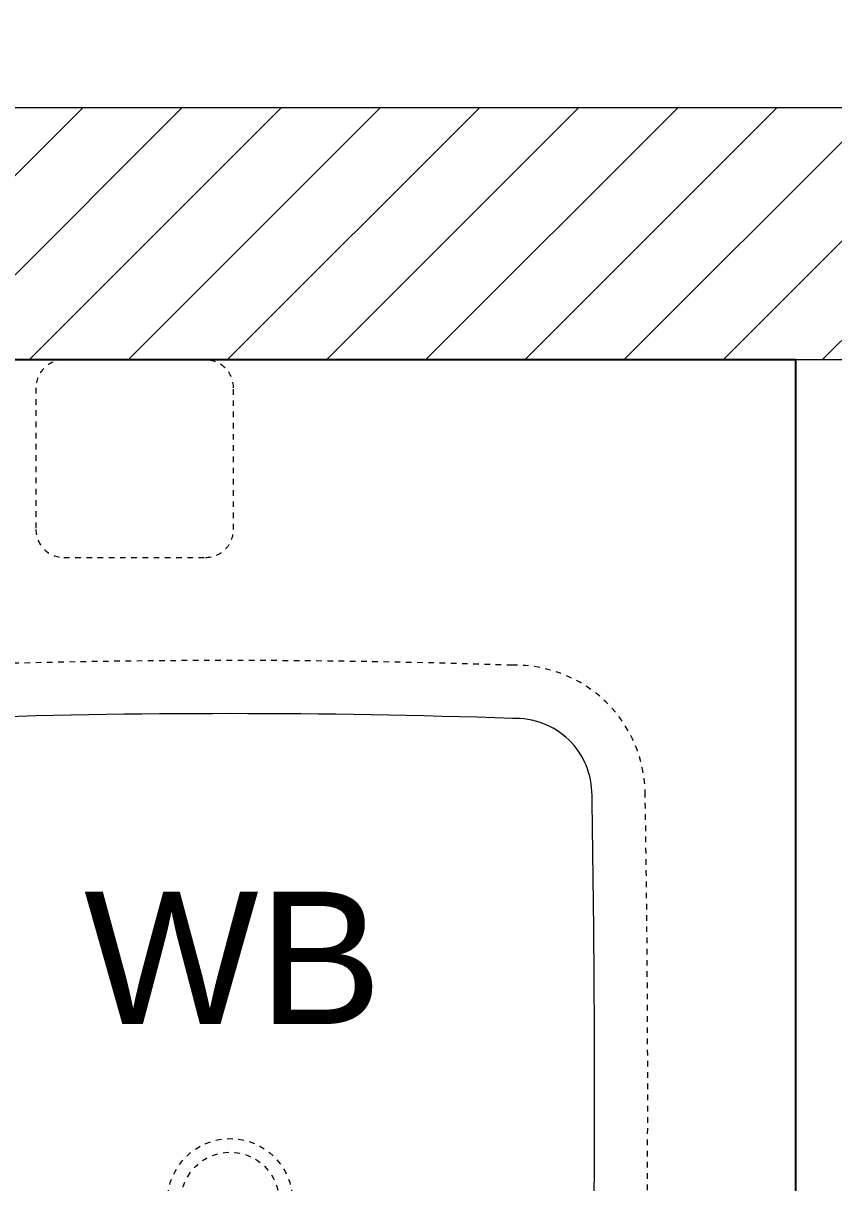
# Model space of a CAD drawing. Header units: inches. Extents: x 0 to 2865, y 0 to 4378.
# Drawn here: x 1675.54 to 1689.99, y 2378.6 to 2399.28 of the extents above; entities that cross this region are included whole.
import ezdxf

# ---------------------------------------------------------------- set-up
doc = ezdxf.new("R2010")
doc.units = ezdxf.units.IN
doc.linetypes.add('DASHED', pattern=[0.75, 0.5, -0.25])
doc.linetypes.add('HIDDEN', pattern=[0.375, 0.25, -0.125])
for name, color, linetype, lineweight in [('A-WALL', 113, 'Continuous', 9), ('I-DOOR', 6, 'Continuous', 20), ('I-FIXTURE', 8, 'Continuous', 5), ('l-FIXTURE', 7, 'Continuous', 5)]:
    doc.layers.add(name, color=color, linetype=linetype, lineweight=lineweight)
for name, color, linetype in [('A-WALL-EXTR', 2, 'Continuous'), ('I-FURN', 8, 'Continuous'), ('TTEXT', 7, 'Continuous')]:
    doc.layers.add(name, color=color, linetype=linetype)
doc.styles.add('A-ARCH-B01FL$0$Annotative', font='arial.ttf')
doc.styles.get("Standard").update_dxf_attribs({"font": 'arial.ttf'})

# ---------------------------------------------------------------- blocks, each defined once
blk = doc.blocks.new('EFGTH')
at = {"layer": 'A-WALL-EXTR', "color": 8, "linetype": 'HIDDEN', "lineweight": 5, "ltscale": 0.1, "transparency": 33554636}
blk.add_arc((-1.308, 2.063), 33.3, 93.1573, 179.9423, dxfattribs=at)
blk = doc.blocks.new('WB')
at = {"color": 0, "linetype": 'DASHED', "lineweight": 5, "ltscale": 0.1}
blk.add_lwpolyline([(14.841, -7.241, 0.005975), (14.88, -0.001, 0.005975), (14.841, 7.241, 0.421899), (12.474, 9.555, 0.016836), (2.405, 9.555, 0.421667), (0.039, 7.241, 0.005823), (0, 0, 0.005823), (0.039, -7.241, 0.421667), (2.405, -9.555, 0.016836), (12.474, -9.555, 0.421899)], format="xyb", close=True, dxfattribs=at)
at = {"color": 0, "lineweight": 5}
blk.add_lwpolyline([(13.936, 0.745, 0.005371), (13.893, 7.235, 0.428792), (12.473, 8.607, 0.01694), (2.406, 8.607, 0.428462), (0.987, 7.235, 0.005836), (0.947, 0, 0.005836), (0.987, -7.235, 0.428462), (2.406, -8.607, 0.01694), (12.473, -8.607, 0.428792), (13.893, -7.235, 0.005316), (13.936, -0.813, 0.005316)], format="xyb", dxfattribs=at)
at = {"color": 0, "linetype": 'DASHED', "lineweight": 5, "ltscale": 0.1}
for centre, radius in [((7.44, -0.001), 1.115), ((7.44, 0), 0.875)]:
    blk.add_circle(centre, radius, dxfattribs=at)
for tag, p in [('MODELNUMBER', (7.428, 0.003)), ('TRADENAME', (7.429, 0.003)), ('PRODUCT', (7.431, 0.003)), ('MATERIAL', (7.433, 0.003))]:
    blk.add_attdef(tag, p, '', height=0.001, rotation=270, dxfattribs=at)

msp = doc.modelspace()

# ---------------------------------------------------------------- hatches: boundary and pattern name
at = {"layer": 'A-WALL', "lineweight": 5, "transparency": 33554636}
h = msp.add_hatch(dxfattribs=at)
h.set_pattern_fill('ANSI31', color=8, scale=10, angle=180)
h.set_pattern_definition([(225, (-17560.1397, -853.0564), (0.88388348, -0.88388348), [])])
h.paths.add_polyline_path([(1662.799, 2397.776), (1694.299, 2397.776), (1694.299, 2393.276), (1667.299, 2393.276), (1667.299, 2300.276), (1662.799, 2300.276)])

# ---------------------------------------------------------------- linework, layer by layer
at = {"layer": 'A-WALL', "color": 8, "lineweight": 5, "transparency": 33554636}
msp.add_lwpolyline([(1662.799, 2397.776), (1694.299, 2397.776), (1694.299, 2393.276), (1667.299, 2393.276), (1667.299, 2300.276), (1662.799, 2300.276)], close=True, dxfattribs=at)
at = {"layer": 'I-FIXTURE', "color": 8, "linetype": 'DASHED', "lineweight": 5, "ltscale": 0.1, "transparency": 33554636}
msp.add_lwpolyline([(1675.768, 2390.253, 0.414214), (1676.268, 2389.753), (1678.791, 2389.753, 0.414214), (1679.291, 2390.253), (1679.291, 2390.253), (1679.291, 2392.776, 0.414214), (1678.791, 2393.276), (1676.268, 2393.276, 0.414214), (1675.768, 2392.776)], format="xyb", close=True, dxfattribs=at)
at = {"layer": 'I-FURN', "color": 8, "transparency": 33554636}
msp.add_lwpolyline([(1667.299, 2393.276), (1667.299, 2363.276), (1687.952, 2363.276, 0.414214), (1689.316, 2364.639), (1689.316, 2393.276)], format="xyb", close=True, dxfattribs=at)

# ---------------------------------------------------------------- block references
at = {"layer": 'I-DOOR', "color": 8, "lineweight": 5, "transparency": 33554636, "xscale": -1, "rotation": 269.9999999949511}
msp.add_blockref('EFGTH', (1665.049, 2433.561), dxfattribs=at)
at = {"layer": 'l-FIXTURE', "color": 8, "lineweight": 5, "transparency": 33554636, "rotation": 180}
msp.add_blockref('WB', (1686.669, 2378.276), dxfattribs=at)

# ---------------------------------------------------------------- texts
at = {"layer": 'TTEXT', "color": 8, "lineweight": 5, "ltscale": 0.001, "transparency": 33554636, "insert": (1681.938, 2382.615), "char_height": 2.3609, "attachment_point": 6, "style": 'A-ARCH-B01FL$0$Annotative'}
msp.add_mtext('WB', dxfattribs=at)

doc.saveas('drawing.dxf')
